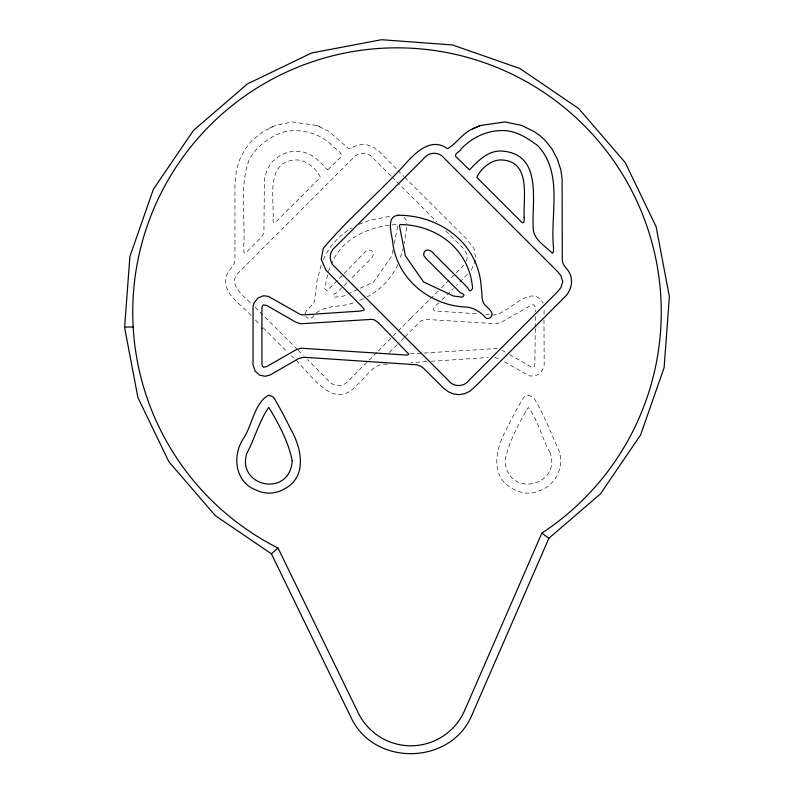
<?xml version="1.0" encoding="UTF-8"?>
<svg xmlns="http://www.w3.org/2000/svg" width="794" height="794" viewBox="0 0 794 794"><rect width="100%" height="100%" fill="white"/><g stroke="black" fill="none" stroke-linecap="round" stroke-linejoin="round"><path stroke-width="0.6" stroke-dasharray="3.97 2.98" d="M544.049 314.255L544.128 307.596M543.969 320.141L544.198 364.744L543.553 368.128L539.93 373.577L534.61 376.128L529.489 375.89L503.654 361.389M528.258 395.065C530.094 396.216 534.699 397.258 535.503 400.752C544.982 416.721 551.493 434.189 559.095 451.071C564.772 466.793 555.214 485.978 539.126 490.811C529.34 495.585 517.539 492.647 509.043 486.524C489.541 472.867 496.826 446.377 506.562 429.078C511.644 418.577 517.132 408.275 523.067 398.231C524.288 396.623 526.233 395.591 528.258 395.571M406.677 227.372L404.374 243.391M393.01 249.802L391.819 255.857L373.637 281.969L343.623 296.033L334.879 297.194L333.391 295.686L333.46 294.395L336.904 292.688L347.355 282.336M394.211 243.748L397.814 225.575L397.218 224.593L395.164 224.593C369.587 226.27 341.519 238.438 331.723 263.717M327.614 274.903L324.637 288.55L327.078 290.892L364.317 252.879C366.56 248.969 373.001 248.78 373.597 254.08L371.781 257.891L350.611 279.091M305.114 313.749L306.375 310.871L313.154 303.913L314.404 301.651L316.975 280.858L321.143 265.285M403.65 246.994L399.839 259.092M466.366 261.147C468.639 256.065 465.731 250.537 461.989 247.043L445.077 230.131M471.348 270.089L475.963 259.291L473.919 248.343L465.979 238.488L404.771 177.31M328.359 271.488L331.247 264.819M323.406 259.698C329.133 246.299 339.395 235.044 352 227.779M525.827 411.252L526.114 410.706M397.734 264.739C391.373 278.396 380.644 289.929 367.195 296.797M463.865 265.216L441.385 287.894M389.477 352.486L397.725 344.09M467.388 274.267L456.381 285.463M313.977 315.456C312.429 318.612 307.913 319.754 305.829 316.498M410.617 318.463L393.467 335.713M410.736 318.334L438.308 290.961M404.196 337.579L398.538 343.276M405 336.765L420.622 321.014L425.326 319.357L496.498 323.763L501.242 322.245L531.484 305.035L533.657 304.836L534.848 306.008L535.305 311.913M390.876 338.333L377.676 351.593M376.813 352.467L349.013 380.247C343.832 387.234 333.411 387.323 328.21 380.306L307.486 359.583M439.042 302.802C435.469 305.055 429.494 311.943 437.623 311.129L479.338 314.007M442.069 299.775L453.265 288.589M316.349 312.965C326.86 304.539 341.341 307.586 353.3 302.812M396.196 168.685L379.562 151.902L373.637 147.426L367.642 144.955L361.985 144.429L357.657 145.133L348.834 148.766L328.865 131.357L316.866 125.512L292.172 121.948L275.439 125.442L262.953 131.675L251.738 140.717L245.108 149.143L239.937 158.999L236.384 169.797L234.945 184.575L234.925 259.569C235.103 266.427 227.57 269.831 226.33 276.312C221.725 294.514 242.547 304.797 251.976 316.598M363.315 298.752L359.067 300.618M269.444 128.142L275.439 125.442M358.868 224.335L370.143 220.206L390.539 216.176M327.872 169.727L341.519 156.478C342.283 151.168 332.537 147.763 330.175 143.516C317.868 132.896 300.698 128.459 284.788 131.725C269.861 136.35 256.71 145.927 249.127 159.802C238.875 188.099 245.763 218.866 243.639 248.244L244.016 252.651L245.346 253.226L261.286 237.237L263.231 234.101L263.936 230.012L264.422 179.067L267.092 169.43L272.342 161.569L280.173 155.525L285.79 152.914L292.192 151.326L301.144 151.475L307.417 153.262L313.372 156.388L318.86 160.775L327.594 169.718M550.044 452.6C542.014 438.328 537.985 419.887 528.248 407.411C518.74 423.827 508.765 441.653 505.024 460.55C507.138 498.662 561.646 486.295 550.212 452.957M387.194 364.248C372.803 362.63 366.054 377.984 356.327 385.517C331.793 413.644 307.407 368.128 290.832 355.474M426.725 361.598L411.024 362.64M431.281 361.29L488.26 357.498M410.349 353.886L497.669 348.437M485.521 314.424L494.057 314.98C509.698 312.945 530.958 282.436 543.265 303.209M494.692 357.34L499.922 359.315M316.866 125.512L320.27 126.832M501.887 350.194L505.738 352.367M509.649 354.59L531.494 367.036L533.528 367.314L534.789 366.262L535.315 328.13M390.956 176.01L373.2 158.254C368.098 151.604 358.005 151.644 352.913 158.284L239.748 271.449C225.913 282.803 243.47 296.38 251.698 303.804M391.809 176.854L436.621 221.675M255.132 307.238L297.214 349.32M298.068 350.174L303.209 355.305M263.211 327.853L287.378 352.02M255.43 320.061L259.757 324.389M397.913 170.412L403.918 176.447M404.285 217.159L406.161 220.067L406.965 223.918M535.305 316.548L535.315 326.969M273.116 218.946C272.63 220.196 273.434 224.335 275.419 222.389L320.369 177.409C316.935 169.281 307.079 160.497 297.373 159.941C265.136 159.941 274.198 197.736 273.116 218.946"/><path stroke-width="1.19" d="M268.958 395.174C255.063 401.506 251.956 425.515 243.877 437.871C231.898 455.091 234.538 482.196 256.452 490.196C265.107 494.553 275.518 493.918 283.915 489.183C307.893 477.293 301.631 447.915 290.654 429.078C285.572 418.577 280.074 408.275 274.148 398.231C272.928 396.613 270.982 395.601 268.958 395.571M541.865 533.102L464.589 710.59A58.558 58.558 0 0 1 358.233 712.843L278.039 548.059A264.253 264.253 0 0 1 185.28 153.967A264.253 264.253 0 0 1 589.495 131.05A264.253 264.253 0 0 1 541.865 533.102L548.892 538.272L472.222 714.352C451.578 765.485 373.557 767.143 350.769 716.922L271.379 553.805L215.313 515.624L168.824 461.661L137.888 397.506L124.608 327.535M271.379 553.805L278.039 548.059M548.892 538.272L600.532 493.789L640.619 434.913L664.112 367.682L669.392 296.648L656.112 226.677L625.176 162.522L578.687 108.56L519.822 68.473L452.59 44.98L381.557 39.7L311.585 52.98L247.43 83.916L193.468 130.405L153.381 189.27L129.888 256.512L124.648 327.049L133.164 327.049M472.807 128.767C462.773 132.866 456.361 143.833 447.528 148.677C429.117 135.496 412.235 156.249 401.02 168.685C375.612 195.701 347.167 219.958 323.297 248.343L321.252 259.291L325.868 270.089L361.647 306.286L364.079 308.995L364.059 310.126L360.307 311.079L302.335 314.95L299.695 314.116L268.293 296.321L263.36 295.785L257.931 298.008L253.951 303.209L253.078 306.484L253.018 364.744L255.122 371.145L259.787 375.225L265.385 376.287L270.02 375.026L298.782 358.501L303.923 357.25L416.781 364.793L421.326 366.491L423.559 368.307L443.538 388.137L448.372 391.789L453.592 393.973L459.071 394.638L464.43 393.774L469.482 391.442L475.517 386.271L565.11 296.668C571.789 290.138 573.675 279.359 568.673 271.28C566.142 267.657 561.993 264.452 562.291 259.569L562.092 178.551L560.832 169.797L557.279 158.999L552.108 149.143L545.478 140.717L540.109 135.804L534.263 131.675L521.777 125.442L505.034 121.948L480.35 125.512L472.807 128.767L480.35 125.512M469.621 169.718C478.286 160.745 487.992 150.274 501.768 151.059C543.513 154.026 531.325 201.706 533.28 230.012C534.61 240.274 545.786 246.458 552.356 253.266C554.123 252.482 553.18 249.802 553.577 248.244C549.885 214.44 563.69 173.429 537.826 145.729C527.97 138.454 517.083 131.169 504.458 130.613C487.982 129.829 472.122 137.173 460.967 149.113C460.5 151.674 453.88 153.431 455.696 156.478L469.343 169.727M397.734 215.234C440.571 215.085 479.348 244.056 481.343 288.669C482.544 294.514 480.698 302.147 486.246 306.226C489.084 309.045 494.731 313.273 490.573 317.372C489.312 318.473 487.367 318.96 485.868 318.066C480.946 312.27 474.346 307.864 466.604 307.05C430.944 306.057 397.427 279.667 392.841 243.391C392.355 235.322 384.971 215.958 398.568 215.313M261.901 328.13L261.97 364.466L262.427 366.262L263.677 367.314L266.893 366.481L296.291 349.658L301.144 348.219L407.62 355.117L408.771 354.094L378.162 322.453L374.202 319.803L371.89 319.357L300.718 323.763L295.973 322.245L266.893 305.571L263.558 304.836L262.367 306.008L261.96 307.824L261.901 328.13M524.1 217.397C524.308 218.638 524.576 224.474 521.797 222.389L476.847 177.409C480.281 169.281 490.136 160.497 499.833 159.941C531.385 159.773 523.325 196.535 524.1 217.397M292.192 460.55C290.058 498.364 236.076 486.613 246.865 453.225C254.844 438.496 259.32 420.701 268.789 407.382C278.535 423.539 288.381 441.692 292.192 460.55M472.579 288.55L470.614 290.773L469.403 290.624L467.557 287.587L434.268 254.249C431.767 250.279 424.889 247.291 423.619 254.08L424.006 255.867L426.17 258.646L460.302 292.688L463.756 294.395L463.825 295.686L462.336 297.194L453.592 296.033L423.579 281.969L405.397 255.857L399.402 225.575L399.997 224.593L402.052 224.593C438.606 225.665 469.889 251.093 472.579 288.55M562.728 281.622L560.882 287.646L557.537 291.775L469.006 380.306C463.805 387.323 453.384 387.234 448.203 380.247L335.237 267.3C328.597 262.209 328.587 252.125 335.227 247.043L424.016 158.254C429.117 151.604 439.211 151.644 444.303 158.284L557.467 271.449L560.842 275.597L562.728 281.622"/></g></svg>
